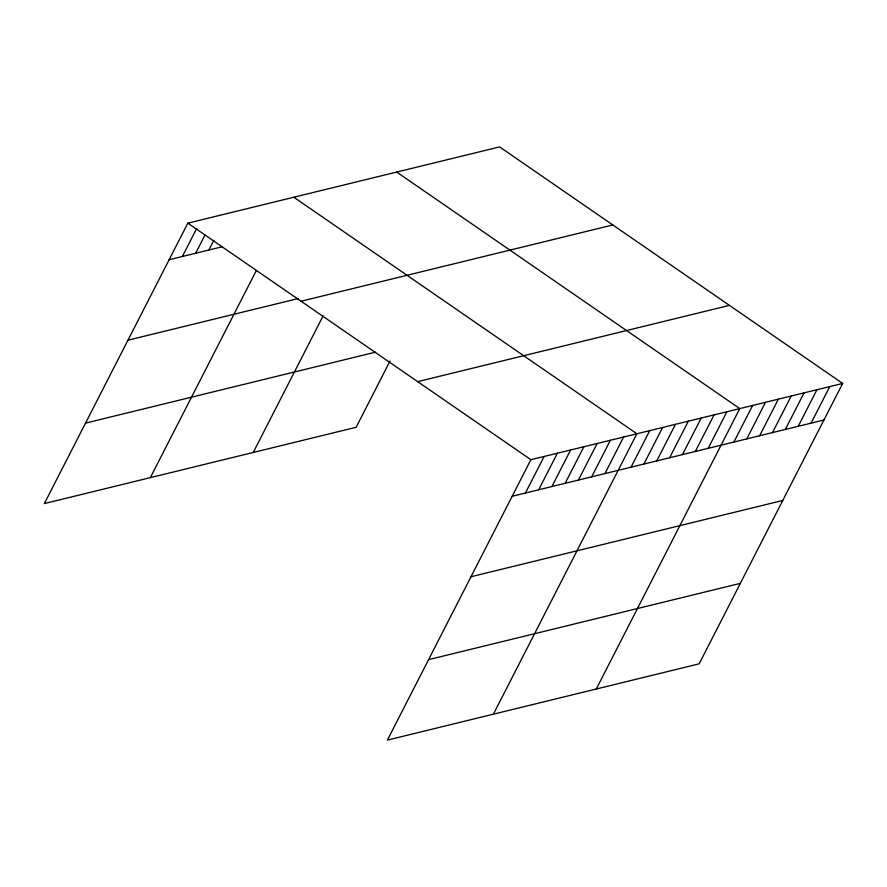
<?xml version="1.0" encoding="UTF-8"?>
<svg xmlns="http://www.w3.org/2000/svg" width="887" height="887" viewBox="0 0 887 887"><rect width="100%" height="100%" fill="white"/><g stroke="black" fill="none" stroke-linecap="round" stroke-linejoin="round"><path stroke-width="1.33" d="M842.65 383.428L530.881 459.699L387.397 740.102L699.156 663.842L842.65 383.428L499.603 146.898L187.844 223.158L44.35 503.572L356.119 427.301L390.025 361.031M182.378 256.498L196.726 228.458M195.628 253.261L204.986 234.966M208.877 250.012L213.867 240.266M150.346 477.638L256.354 270.491M253.227 452.47L323.101 315.927M525.414 493.039L544.13 456.461M538.664 489.79L557.38 453.224M551.914 486.553L570.629 449.975M565.163 483.315L583.89 446.738M578.413 480.067L597.139 443.489M591.673 476.829L610.389 440.251M604.923 473.591L623.639 437.014M493.394 714.179L636.888 433.765L293.841 197.236M631.034 467.194L649.75 430.627M643.884 464.056L662.6 427.479M656.746 460.907L675.462 424.33M669.607 457.759L688.323 421.181M682.469 454.61L701.185 418.043M695.33 451.472L714.046 414.894M708.192 448.323L726.908 411.745M596.275 689.011L739.769 408.597L396.722 172.067M733.915 442.025L752.631 405.459M746.776 438.888L765.492 402.31M759.627 435.739L778.354 399.161M772.488 432.59L791.204 396.012M785.35 429.441L804.065 392.874M798.211 426.303L816.927 389.726M811.073 423.154L829.788 386.577M169.129 259.736L222.127 246.774M127.95 340.198L298.254 298.542M301.048 301.225L612.806 224.954M85.529 423.11L375.423 352.183M417.677 381.643L729.447 305.372M512.165 496.276L823.934 420.006M470.997 576.738L782.755 500.468M428.565 659.64L740.335 583.369M187.844 223.158L530.881 459.699"/></g></svg>
